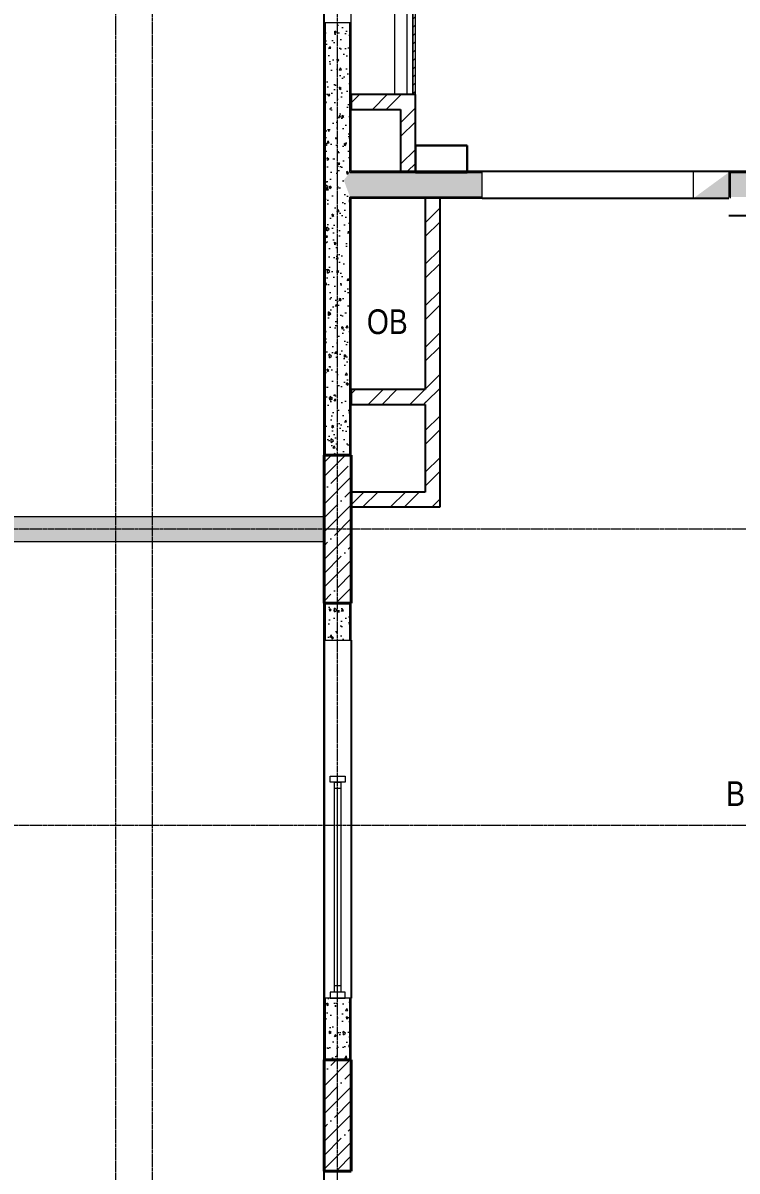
# Model space of a CAD drawing. Header units: millimetres. Extents: x -231292 to 573618, y -153144 to 564035.
# Drawn here: x 14133 to 19920, y -131545 to -122245 of the extents above; entities that cross this region are included whole.
import ezdxf

# ---------------------------------------------------------------- set-up
doc = ezdxf.new("R2010")
doc.units = ezdxf.units.MM
doc.linetypes.add('CENTER2', pattern=[28.575, 19.05, -3.175, 3.175, -3.175])
doc.linetypes.add('HIDDEN2', pattern=[4.7625, 3.175, -1.5875])
doc.layers.get('0').update_dxf_attribs({"color": 250})
for name, color, linetype, lineweight in [('АР_Колонны', 250, 'Continuous', 35), ('АР_Окна', 250, 'Continuous', 5), ('АР_Стены ГКЛ', 250, 'Continuous', 15), ('АР_Стены ЖБ', 250, 'Continuous', 35), ('АР_Стены кирпич', 250, 'Continuous', 20), ('АР_Стены ПЕНОблок', 250, 'Continuous', 20), ('АР_Тонкая', 250, 'Continuous', 5), ('АР_Штриховка', 250, 'Continuous', 0), ('ВК_Шахты', 5, 'Continuous', 9), ('ОВ_Классы', 250, 'Continuous', 0), ('ОВ_Отопление', 250, 'Continuous', 0), ('РД_Оси_100', 250, 'Continuous', 0), ('РД_проем_инж перемыч_фахверк', 250, 'Continuous', 18), ('СС_Отверстия', 250, 'Continuous', 9)]:
    doc.layers.add(name, color=color, linetype=linetype, lineweight=lineweight)
doc.layers.add('МАГНИТЫ', color=7, linetype='Continuous', lineweight=30, true_color=0xd100d1)
doc.layers.add('РД_Витраж_вн', color=250, linetype='Continuous')
doc.layers.add('РД_Проем', color=250, linetype='Continuous', lineweight=0, plot=False)
doc.styles.add('style1', font='ARIALN.TTF')
pattern_1 = [(45, (8883.46, -162345.28), (-168.3798, 168.3798), []), (45, (8995.7, -162345.28), (-168.3798, 168.3798), [])]
pattern_2 = [(45, (8883.46, -162345.28), (-112.2532, 112.2532), []), (45, (8995.71, -162345.28), (-112.2532, 112.2532), [198.4375, -39.6875, 0, -39.6875])]

# ---------------------------------------------------------------- blocks, each defined once
blk = doc.blocks.new('оси_рен')
at = {"layer": 'РД_Оси_100', "color": 251, "linetype": 'CENTER2', "true_color": 0x636466}
for p, q in [((1225207.916, 158413.25), (1189697.958, 158413.25)), ((1225207.916, 156013.25), (1189697.958, 156013.25))]:
    blk.add_line(p, q, dxfattribs=at)
for points in [[(1201652.916, 223268.25), (1201652.916, 135558.25)], [(1201952.916, 135558.25), (1201952.916, 223268.25)], [(1203452.916, 135558.25), (1203452.916, 223268.25)]]:
    blk.add_lwpolyline(points, dxfattribs=at)

msp = doc.modelspace()

# ---------------------------------------------------------------- hatches: boundary and pattern name
at = {"layer": 'АР_Стены ГКЛ', "linetype": 'Continuous', "lineweight": 0, "true_color": 0x000000}
h = msp.add_hatch(dxfattribs=at)
h.set_pattern_fill('ANSI31', color=18, scale=15, angle=-360, style=0)
h.set_pattern_definition([(45, (8883.46, -162345.283), (-33.67596, 33.67596), [])])
h.paths.add_polyline_path([(17313.458, -120955.283), (17293.458, -120975.283), (17293.458, -122825.283), (17313.458, -122825.283)], flags=0)
at = {"layer": 'АР_Штриховка', "linetype": 'Continuous', "lineweight": 0, "true_color": 0x000000}
h = msp.add_hatch(dxfattribs=at)
h.set_pattern_fill('AR-CONC', color=18, angle=-315, style=0)
h.set_pattern_definition([(95, (8883.46, -162345.28), (140.09465, 117.5534), [19.05, -209.55]), (40, (8883.46, -162345.28), (-160.01845, 110.1767), [15.24, -167.6406]), (145.45144, (8895.13, -162335.49), (-19.9238, 227.7301), [16.19, -178.09024]), (91.1842, (8847.54, -162309.36), (221.4102, 161.9534), [28.575, -314.325]), (141.63556, (8866, -162295.87), (-7.0866, 342.8268), [24.285, -267.1356]), (36.18415, (8847.54, -162309.36), (-7.0866, 342.8268), [22.86, -251.4597]), (66, (8874.48, -162300.38), (179.52, 34.89515), [19.05, -209.55]), (11, (8874.48, -162300.38), (-86.5399, 173.9412), [15.24, -167.64]), (116.45145, (8889.44, -162297.47), (92.98005, 208.83634), [16.19, -178.0899]), (82.5, (8883.46, -162345.28), (-57.60547, 61.97341), [0, -165.608, 0, -170.18, 0, -168.275]), (52.5, (8883.46, -162345.28), (-23.58973, 118.087), [0, -97.028, 0, -161.798, 0, -64.135]), (12.5, (8843.406, -162385.335), (99.92786, 91.8262), [0, -63.5, 0, -198.12, 0, -262.89]), (2.5, (8825.45, -162403.3), (86.7639, 122.7224), [0, -82.55, 0, -131.572, 0, -186.69])])
h.paths.add_polyline_path([(16783.458, -122245.283), (16583.458, -122245.283), (16583.458, -123445.283), (16733.458, -123518.616), (16783.458, -123455.283)], flags=0)
h.paths.add_polyline_path([(16783.458, -123655.283), (16733.458, -123518.616), (16583.458, -123445.283), (16583.458, -125745.283), (16783.458, -125745.283)], flags=0)
h = msp.add_hatch(dxfattribs=at)
h.set_pattern_fill('ANSI32', color=18, scale=25, style=0)
h.set_pattern_definition([(45, (8883.46, -162345.28), (-168.3798, 168.3798), []), (45, (8995.7, -162345.28), (-168.3798, 168.3798), [])])
h.paths.add_polyline_path([(16793.458, -122825.283), (16793.458, -122945.283), (17193.458, -122945.283), (17313.458, -122825.283)], flags=0)
h = msp.add_hatch(dxfattribs=at)
h.set_pattern_fill('ANSI32', color=18, scale=25, angle=-360, style=0)
h.set_pattern_definition(pattern_1)
h.paths.add_polyline_path([(17313.458, -122825.283), (17193.458, -122945.283), (17193.458, -123445.283), (17313.458, -123445.283)], flags=0)
h = msp.add_hatch(dxfattribs=at)
h.set_pattern_fill('AR-CONC', color=18, angle=405, style=0)
h.set_pattern_definition([(95, (8883.46, -162345.28), (140.09465, 117.5534), [19.05, -209.55]), (40, (8883.46, -162345.28), (-160.01845, 110.1767), [15.24, -167.6406]), (145.45144, (8895.13, -162335.49), (-19.9238, 227.7301), [16.19, -178.09024]), (91.1842, (8847.54, -162309.36), (221.4102, 161.9534), [28.575, -314.325]), (141.63556, (8866, -162295.87), (-7.0866, 342.8268), [24.285, -267.1356]), (36.18415, (8847.54, -162309.36), (-7.0866, 342.8268), [22.86, -251.4597]), (66, (8874.48, -162300.38), (179.52, 34.89515), [19.05, -209.55]), (11, (8874.48, -162300.38), (-86.5399, 173.9412), [15.24, -167.64]), (116.45145, (8889.44, -162297.47), (92.98005, 208.83634), [16.19, -178.0899]), (82.5, (8883.46, -162345.28), (-57.60547, 61.97341), [0, -165.608, 0, -170.18, 0, -168.275]), (52.5, (8883.46, -162345.28), (-23.58973, 118.087), [0, -97.028, 0, -161.798, 0, -64.135]), (12.5, (8843.406, -162385.335), (99.92786, 91.8262), [0, -63.5, 0, -198.12, 0, -262.89]), (2.5, (8825.45, -162403.3), (86.7639, 122.7224), [0, -82.55, 0, -131.572, 0, -186.69])])
h.paths.add_polyline_path([(21073.458, -123655.283), (21073.458, -123455.283), (20673.458, -123455.283), (20673.458, -123655.283)], flags=0)
h.paths.add_polyline_path([(20673.458, -123655.283), (20673.458, -123455.283), (19853.458, -123455.283), (19853.458, -123655.283)], flags=0)
h.paths.add_polyline_path([(17853.458, -123655.283), (17853.458, -123455.283), (17193.458, -123455.283), (17193.458, -123655.283)], flags=0)
h.paths.add_polyline_path([(17193.458, -123655.283), (17193.458, -123455.283), (16783.458, -123455.283), (16733.458, -123518.616), (16783.458, -123655.283)], flags=0)
h = msp.add_hatch(dxfattribs=at)
h.set_pattern_fill('ANSI32', color=18, scale=25, angle=-360, style=0)
h.set_pattern_definition([(45, (8883.46, -162345.28), (-168.3798, 168.3798), []), (45, (8995.7, -162345.28), (-168.3798, 168.3798), [])])
h.paths.add_polyline_path([(17513.453, -123665.283), (17393.453, -123665.283), (17393.458, -125215.283), (17423.458, -125255.283), (17513.458, -125215.283)], flags=0)
h.paths.add_polyline_path([(17513.458, -125215.283), (17423.458, -125255.283), (17393.459, -125335.283), (17393.461, -126045.283), (17513.461, -126165.283)], flags=0)
h = msp.add_hatch(dxfattribs=at)
h.set_pattern_fill('ANSI32', color=18, scale=25, angle=-360, style=0)
h.set_pattern_definition(pattern_1)
h.paths.add_polyline_path([(17393.459, -125335.283), (17423.458, -125255.283), (17393.458, -125215.283), (16793.461, -125215.283), (16793.461, -125335.283)], flags=0)
at = {"layer": 'АР_Штриховка', "linetype": 'Continuous', "lineweight": 5, "true_color": 0x000000}
h = msp.add_hatch(dxfattribs=at)
h.set_pattern_fill('ANSI35', color=18, scale=25, style=0)
h.set_pattern_definition(pattern_2)
h.paths.add_polyline_path([(16573.458, -126945.283), (16793.458, -126945.283), (16793.458, -125745.283), (16573.458, -125745.283)], flags=0)
at = {"layer": 'АР_Штриховка', "linetype": 'Continuous', "lineweight": 0, "true_color": 0x000000}
h = msp.add_hatch(dxfattribs=at)
h.set_pattern_fill('ANSI32', color=18, scale=25, angle=-360, style=0)
h.set_pattern_definition(pattern_1)
h.paths.add_polyline_path([(17513.461, -126165.283), (17393.461, -126045.283), (16793.458, -126045.283), (16793.458, -126165.283)], flags=0)
h = msp.add_hatch(dxfattribs=at)
h.set_pattern_fill('AR-CONC', color=18, angle=45, style=0)
h.set_pattern_definition([(95, (8883.46, -162345.28), (140.09465, 117.5534), [19.05, -209.55]), (40, (8883.46, -162345.28), (-160.0185, 110.1767), [15.24, -167.6406]), (145.45144, (8895.13, -162335.49), (-19.9238, 227.7301), [16.19, -178.0902]), (91.1842, (8847.54, -162309.36), (221.4102, 161.9534), [28.575, -314.325]), (141.63556, (8866, -162295.87), (-7.0866, 342.8268), [24.285, -267.1356]), (36.18415, (8847.54, -162309.36), (-7.0866, 342.8268), [22.86, -251.4597]), (66, (8874.48, -162300.38), (179.52, 34.89515), [19.05, -209.55]), (11, (8874.48, -162300.38), (-86.5399, 173.9412), [15.24, -167.64]), (116.45145, (8889.44, -162297.47), (92.98005, 208.83634), [16.19, -178.0899]), (82.5, (8883.46, -162345.28), (-57.60547, 61.97341), [0, -165.608, 0, -170.18, 0, -168.275]), (52.5, (8883.46, -162345.28), (-23.58973, 118.087), [0, -97.028, 0, -161.798, 0, -64.135]), (12.5, (8843.406, -162385.335), (99.92786, 91.8262), [0, -63.5, 0, -198.12, 0, -262.89]), (2.5, (8825.45, -162403.3), (86.7639, 122.7224), [0, -82.55, 0, -131.572, 0, -186.69])])
h.paths.add_polyline_path([(9003.458, -126245.283), (9003.458, -126445.283), (16573.458, -126445.283), (16573.458, -126245.283)], flags=0)
h = msp.add_hatch(dxfattribs=at)
h.set_pattern_fill('AR-CONC', color=18, angle=-315, style=0)
h.set_pattern_definition([(95, (8883.46, -162345.28), (140.09465, 117.5534), [19.05, -209.55]), (40, (8883.46, -162345.28), (-160.0185, 110.1767), [15.24, -167.6406]), (145.45144, (8895.13, -162335.49), (-19.9238, 227.7301), [16.19, -178.0902]), (91.1842, (8847.54, -162309.36), (221.4102, 161.9534), [28.575, -314.325]), (141.63556, (8866, -162295.87), (-7.0866, 342.8268), [24.285, -267.1356]), (36.18415, (8847.54, -162309.36), (-7.0866, 342.8268), [22.86, -251.4597]), (66, (8874.48, -162300.38), (179.52, 34.89515), [19.05, -209.55]), (11, (8874.48, -162300.38), (-86.5399, 173.9412), [15.24, -167.64]), (116.45145, (8889.44, -162297.47), (92.98005, 208.8363), [16.19, -178.0899]), (82.5, (8883.46, -162345.28), (-57.60547, 61.97341), [0, -165.608, 0, -170.18, 0, -168.275]), (52.5, (8883.46, -162345.28), (-23.58973, 118.087), [0, -97.028, 0, -161.798, 0, -64.135]), (12.5, (8843.406, -162385.335), (99.92786, 91.8262), [0, -63.5, 0, -198.12, 0, -262.89]), (2.5, (8825.45, -162403.3), (86.7639, 122.7224), [0, -82.55, 0, -131.572, 0, -186.69])])
h.paths.add_polyline_path([(16783.458, -126945.283), (16583.458, -126945.283), (16583.458, -127245.283), (16783.458, -127245.283)], flags=0)
h.paths.add_polyline_path([(16783.458, -130145.283), (16583.458, -130145.283), (16583.458, -130645.283), (16783.458, -130645.283)], flags=0)
at = {"layer": 'АР_Штриховка', "linetype": 'Continuous', "lineweight": 5, "true_color": 0x000000}
h = msp.add_hatch(dxfattribs=at)
h.set_pattern_fill('ANSI35', color=18, scale=25, style=0)
h.set_pattern_definition(pattern_2)
h.paths.add_polyline_path([(16573.458, -131545.283), (16793.458, -131545.283), (16793.458, -130645.283), (16573.458, -130645.283)], flags=0)
at = {"layer": 'СС_Отверстия', "linetype": 'Continuous', "lineweight": 5, "true_color": 0x000000}
for points in [[(19867.15, -123665.283), (19867.15, -123445.283), (19717.15, -123555.283)], [(19567.15, -123665.283), (19867.15, -123665.283), (19717.15, -123555.283)]]:
    msp.add_hatch(color=18, dxfattribs=at).paths.add_polyline_path(points, flags=0)

# ---------------------------------------------------------------- linework, layer by layer
msp.add_lwpolyline([(16573.458, -98570.283), (9003.458, -98570.283), (9003.458, -135535.288), (16573.458, -135535.288)], close=True)
at = {"layer": 'АР_Колонны', "color": 18, "linetype": 'HIDDEN2', "lineweight": 25, "true_color": 0x000000}
for p, q in [((16573.458, -125745.283), (16793.458, -125745.283)), ((16573.458, -126945.283), (16573.458, -125745.283)), ((16793.458, -125745.283), (16793.458, -126945.283)), ((16793.458, -126945.283), (16573.458, -126945.283)), ((16573.458, -130645.283), (16793.458, -130645.283)), ((16573.458, -131545.283), (16573.458, -130645.283)), ((16793.458, -130645.283), (16793.458, -131545.283)), ((16793.458, -131545.283), (16573.458, -131545.283))]:
    msp.add_line(p, q, dxfattribs=at)
at = {"layer": 'АР_Колонны', "color": 18, "linetype": 'Continuous', "lineweight": 30, "true_color": 0x000000}
for p, q in [((16793.458, -125745.283), (16573.458, -125745.283)), ((16573.458, -125745.283), (16573.458, -126945.283)), ((16793.458, -126945.283), (16793.458, -125745.283)), ((16573.458, -126945.283), (16793.458, -126945.283)), ((16793.458, -130645.283), (16573.458, -130645.283)), ((16573.458, -130645.283), (16573.458, -131545.283)), ((16793.458, -131545.283), (16793.458, -130645.283)), ((16573.458, -131545.283), (16793.458, -131545.283))]:
    msp.add_line(p, q, dxfattribs=at)
at = {"layer": 'АР_Окна', "color": 18, "linetype": 'Continuous', "lineweight": 5, "true_color": 0x000000}
for p, q in [((16573.458, -130145.283), (16573.458, -128345.283)), ((16793.458, -130145.283), (16793.458, -128345.283)), ((16708.458, -128445.283), (16658.458, -128445.283)), ((16683.458, -130045.283), (16683.458, -128445.283)), ((16708.458, -130045.283), (16658.458, -130045.283))]:
    msp.add_line(p, q, dxfattribs=at)
for points in [[(16623.458, -128395.283), (16623.458, -128345.283), (16743.458, -128345.283), (16743.458, -128395.283)], [(16708.458, -130095.283), (16658.458, -130095.283), (16658.458, -128395.283), (16708.458, -128395.283)], [(16623.458, -130095.283), (16623.458, -130145.283), (16743.458, -130145.283), (16743.458, -130095.283)]]:
    msp.add_lwpolyline(points, close=True, dxfattribs=at)
at = {"layer": 'АР_Стены ГКЛ', "color": 18, "linetype": 'Continuous', "lineweight": 5, "true_color": 0x000000}
for p, q in [((17293.458, -122825.283), (17293.458, -120975.283)), ((17293.458, -120975.283), (17293.458, -122825.283)), ((17313.458, -122825.283), (17313.458, -120955.283)), ((17243.458, -121025.283), (17243.458, -122825.283)), ((17243.458, -122825.283), (17293.458, -122825.283)), ((17293.458, -122825.283), (17313.458, -122825.283))]:
    msp.add_line(p, q, dxfattribs=at)
at = {"layer": 'АР_Стены ЖБ', "color": 18, "linetype": 'Continuous', "lineweight": 40, "true_color": 0x000000}
for p, q in [((16793.458, -125745.283), (16573.458, -125745.283)), ((16573.458, -125745.283), (16573.458, -126945.283)), ((16793.458, -126945.283), (16793.458, -125745.283)), ((16573.458, -126945.283), (16793.458, -126945.283)), ((16793.458, -130645.283), (16573.458, -130645.283)), ((16573.458, -130645.283), (16573.458, -131545.283)), ((16793.458, -131545.283), (16793.458, -130645.283)), ((16573.458, -131545.283), (16793.458, -131545.283))]:
    msp.add_line(p, q, dxfattribs=at)
at = {"layer": 'АР_Стены кирпич', "color": 18, "linetype": 'Continuous', "lineweight": 25, "true_color": 0x000000}
for p, q in [((16793.458, -122825.283), (16793.458, -122945.283)), ((17313.458, -122825.283), (16793.458, -122825.283)), ((17313.463, -123445.283), (17313.458, -122825.283)), ((16793.458, -122945.283), (17193.458, -122945.283)), ((17193.458, -122945.283), (17193.458, -123445.283)), ((17193.461, -123445.283), (17313.463, -123445.283)), ((17513.453, -123665.283), (17393.453, -123665.283)), ((17393.453, -123665.283), (17393.458, -125215.283)), ((17513.458, -125215.283), (17513.453, -123665.283)), ((17393.458, -125215.283), (16793.461, -125215.283)), ((16793.461, -125215.283), (16793.461, -125335.283)), ((17513.461, -126165.283), (17513.458, -125215.283)), ((16793.461, -125335.283), (17393.459, -125335.283)), ((17393.459, -125335.283), (17393.461, -126045.283)), ((17393.461, -126045.283), (16793.458, -126045.283)), ((16793.458, -126045.283), (16793.458, -126165.283)), ((16793.458, -126165.283), (17513.461, -126165.283))]:
    msp.add_line(p, q, dxfattribs=at)
at = {"layer": 'АР_Стены ПЕНОблок', "color": 18, "linetype": 'Continuous', "lineweight": 20, "true_color": 0x000000}
for p, q in [((16783.458, -122245.283), (16583.458, -122245.283)), ((16583.458, -122245.283), (16583.458, -123445.283)), ((16783.458, -123455.283), (16783.458, -122245.283)), ((16583.458, -123445.283), (16583.458, -125745.283)), ((17193.458, -123455.283), (16783.458, -123455.283)), ((17853.458, -123455.283), (17193.458, -123455.283)), ((17853.458, -123655.283), (17853.458, -123455.283)), ((20673.458, -123455.283), (19853.458, -123455.283)), ((19853.458, -123455.283), (19853.458, -123655.283)), ((16783.458, -123655.283), (17193.458, -123655.283)), ((16783.458, -125745.283), (16783.458, -123655.283)), ((17193.458, -123655.283), (17853.458, -123655.283)), ((16583.458, -125745.283), (16783.458, -125745.283)), ((16573.458, -126245.283), (9003.458, -126245.283)), ((16573.458, -126445.283), (16573.458, -126245.283)), ((9003.458, -126445.283), (16573.458, -126445.283)), ((16783.458, -126945.283), (16583.458, -126945.283)), ((16583.458, -126945.283), (16583.458, -127245.283)), ((16783.458, -127245.283), (16783.458, -126945.283)), ((16583.458, -127245.283), (16783.458, -127245.283)), ((16783.458, -130145.283), (16583.458, -130145.283)), ((16583.458, -130145.283), (16583.458, -130645.283)), ((16783.458, -130645.283), (16783.458, -130145.283)), ((16583.458, -130645.283), (16783.458, -130645.283))]:
    msp.add_line(p, q, dxfattribs=at)
at = {"layer": 'АР_Стены ПЕНОблок', "color": 18, "linetype": 'Continuous', "lineweight": 25, "true_color": 0x000000}
msp.add_line((19853.458, -123805.283), (20673.458, -123805.283), dxfattribs=at)
at = {"layer": 'АР_Тонкая', "color": 18, "linetype": 'Continuous', "lineweight": 0, "true_color": 0x000000}
for p, q in [((16583.458, -122245.283), (16573.458, -122245.283)), ((16573.458, -122245.283), (16573.458, -123445.283)), ((16583.458, -123445.283), (16583.458, -122245.283)), ((16793.458, -122245.283), (16783.458, -122245.283)), ((16783.458, -122245.283), (16783.458, -123455.283)), ((16793.458, -123445.283), (16793.458, -122245.283)), ((16573.458, -123445.283), (16573.458, -125745.283)), ((16583.458, -125745.283), (16583.458, -123445.283)), ((16783.458, -123455.283), (17193.458, -123455.283)), ((17193.458, -123445.283), (16793.458, -123445.283)), ((17853.458, -123445.283), (17193.458, -123445.283)), ((17193.458, -123455.283), (17853.458, -123455.283)), ((17853.458, -123455.283), (17853.458, -123445.283)), ((20673.458, -123445.283), (19853.458, -123445.283)), ((19853.458, -123445.283), (19853.458, -123455.283)), ((19853.458, -123455.283), (20673.458, -123455.283)), ((17193.458, -123655.283), (16783.458, -123655.283)), ((16783.458, -123655.283), (16783.458, -125745.283)), ((16793.458, -123665.283), (17193.458, -123665.283)), ((16793.458, -125745.283), (16793.458, -123665.283)), ((17853.458, -123655.283), (17193.458, -123655.283)), ((17193.458, -123665.283), (17853.458, -123665.283)), ((17853.458, -123665.283), (17853.458, -123655.283)), ((16573.458, -125745.283), (16583.458, -125745.283)), ((16783.458, -125745.283), (16793.458, -125745.283)), ((16583.458, -126945.283), (16573.458, -126945.283)), ((16573.458, -126945.283), (16573.458, -127245.283)), ((16583.458, -127245.283), (16583.458, -126945.283)), ((16793.458, -126945.283), (16783.458, -126945.283)), ((16783.458, -126945.283), (16783.458, -127245.283)), ((16793.458, -127245.283), (16793.458, -126945.283)), ((16573.458, -127245.283), (16583.458, -127245.283)), ((16783.458, -127245.283), (16793.458, -127245.283)), ((16583.458, -130145.283), (16573.458, -130145.283)), ((16573.458, -130145.283), (16573.458, -130645.283)), ((16583.458, -130645.283), (16583.458, -130145.283)), ((16793.458, -130145.283), (16783.458, -130145.283)), ((16783.458, -130145.283), (16783.458, -130645.283)), ((16793.458, -130645.283), (16793.458, -130145.283)), ((16573.458, -130645.283), (16583.458, -130645.283)), ((16783.458, -130645.283), (16793.458, -130645.283))]:
    msp.add_line(p, q, dxfattribs=at)
at = {"layer": 'МАГНИТЫ', "color": 18, "lineweight": 30, "true_color": 0x000000}
for p, q in [((17313.458, -123455.283), (17313.458, -123238.611)), ((17313.458, -123238.611), (17733.132, -123238.611)), ((17313.458, -123455.283), (17313.458, -123238.611)), ((17313.458, -123238.611), (17733.132, -123238.611)), ((17733.132, -123238.611), (17733.132, -123455.283)), ((17733.132, -123238.611), (17733.132, -123455.283)), ((17733.132, -123455.283), (17313.458, -123455.283)), ((17733.132, -123455.283), (17313.458, -123455.283))]:
    msp.add_line(p, q, dxfattribs=at)
at = {"layer": 'ОВ_Отопление', "color": 18, "true_color": 0x000000}
for p, q in [((16793.458, -122825.283), (16793.458, -121025.283)), ((17143.458, -121025.283), (17143.458, -122825.283)), ((17143.458, -122825.283), (16793.458, -122825.283))]:
    msp.add_line(p, q, dxfattribs=at)
at = {"layer": 'РД_Витраж_вн', "color": 18, "linetype": 'Continuous', "lineweight": 25, "true_color": 0x000000}
for p, q in [((17853.458, -123445.283), (19853.458, -123445.283)), ((17853.458, -123665.283), (19853.458, -123665.283)), ((16573.458, -127245.283), (16573.458, -130145.283)), ((16793.458, -127245.283), (16793.458, -130145.283))]:
    msp.add_line(p, q, dxfattribs=at)
at = {"layer": 'РД_Проем', "color": 18, "linetype": 'Continuous', "lineweight": 0, "true_color": 0x000000}
for p, q in [((17853.458, -123445.283), (19853.458, -123445.283)), ((17853.458, -123665.283), (19853.458, -123665.283)), ((16573.458, -127245.283), (16573.458, -130145.283)), ((16793.458, -127245.283), (16793.458, -130145.283))]:
    msp.add_line(p, q, dxfattribs=at)
at = {"layer": 'РД_проем_инж перемыч_фахверк', "color": 18, "linetype": 'Continuous', "lineweight": 18, "true_color": 0x000000}
for p, q in [((17853.458, -123445.283), (19853.458, -123445.283)), ((17853.458, -123665.283), (19853.458, -123665.283)), ((16573.458, -127245.283), (16573.458, -130145.283)), ((16793.458, -127245.283), (16793.458, -130145.283))]:
    msp.add_line(p, q, dxfattribs=at)
at = {"layer": 'СС_Отверстия', "color": 18, "linetype": 'Continuous', "lineweight": 9, "true_color": 0x000000}
for p, q in [((19867.15, -123445.283), (19567.15, -123445.283)), ((19567.15, -123665.283), (19567.15, -123445.283)), ((19867.15, -123665.283), (19867.15, -123445.283))]:
    msp.add_line(p, q, dxfattribs=at)

# ---------------------------------------------------------------- block references
at = {"rotation": 359.999868838025}
msp.add_blockref('оси_рен', (-1186769.82, -284755.728), dxfattribs=at)

# ---------------------------------------------------------------- texts
at = {"layer": 'ВК_Шахты', "color": 18, "lineweight": 50, "true_color": 0x000000, "style": 'style1'}
msp.add_text('ВК', height=200, dxfattribs=at).set_placement((19832.093, -128588.134))
at = {"layer": 'ОВ_Классы', "color": 18, "lineweight": 50, "true_color": 0x000000, "style": 'style1'}
msp.add_text('ОВ', height=200, dxfattribs=at).set_placement((16920.199, -124765.351))

doc.saveas('drawing.dxf')
